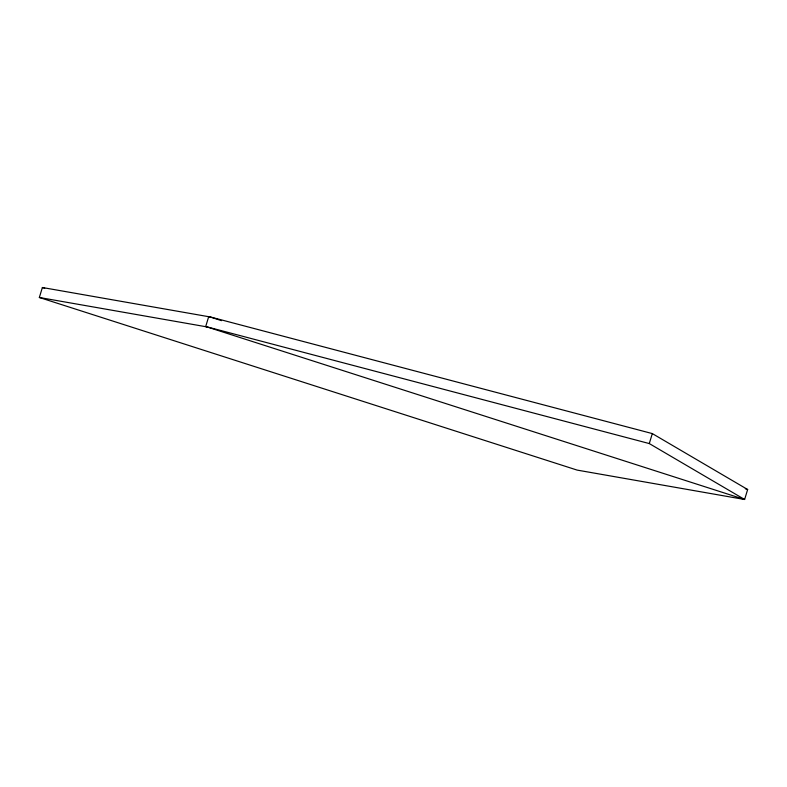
<?xml version="1.0" encoding="UTF-8"?>
<svg xmlns="http://www.w3.org/2000/svg" width="787" height="787" viewBox="0 0 787 787"><rect width="100%" height="100%" fill="white"/><g stroke="black" fill="none" stroke-linecap="round" stroke-linejoin="round"><path stroke-width="1.18" d="M205.702 326.516L649.285 443.563L744.62 499.489L205.702 326.516L208.732 316.541L652.315 433.588L747.65 489.514L744.62 499.489L577.137 470.095L39.35 297.486L42.38 287.511L209.863 316.905M649.285 443.563L652.315 433.588M39.35 297.486L206.833 326.88M208.732 316.541L221.56 320.663M745.309 488.766L747.65 489.514M42.38 287.511L44.721 288.258"/></g></svg>
